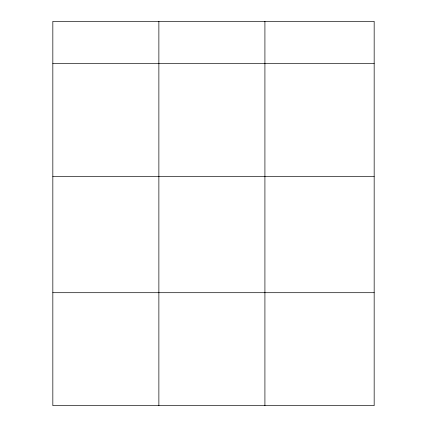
<?xml version="1.0" encoding="UTF-8"?>
<svg xmlns="http://www.w3.org/2000/svg" width="427" height="427" viewBox="0 0 427 427"><rect width="100%" height="100%" fill="white"/><g stroke="black" fill="none" stroke-linecap="round" stroke-linejoin="round"><path stroke-width="0.64" d="M374.169 176.33L374.169 21.35L52.831 21.35L52.831 405.65L374.169 405.65L374.169 176.33L52.831 176.33M52.831 63.377L374.169 63.377M52.831 292.698L374.169 292.698M264.916 21.35L264.916 405.65M158.871 21.35L158.871 405.65"/></g></svg>
